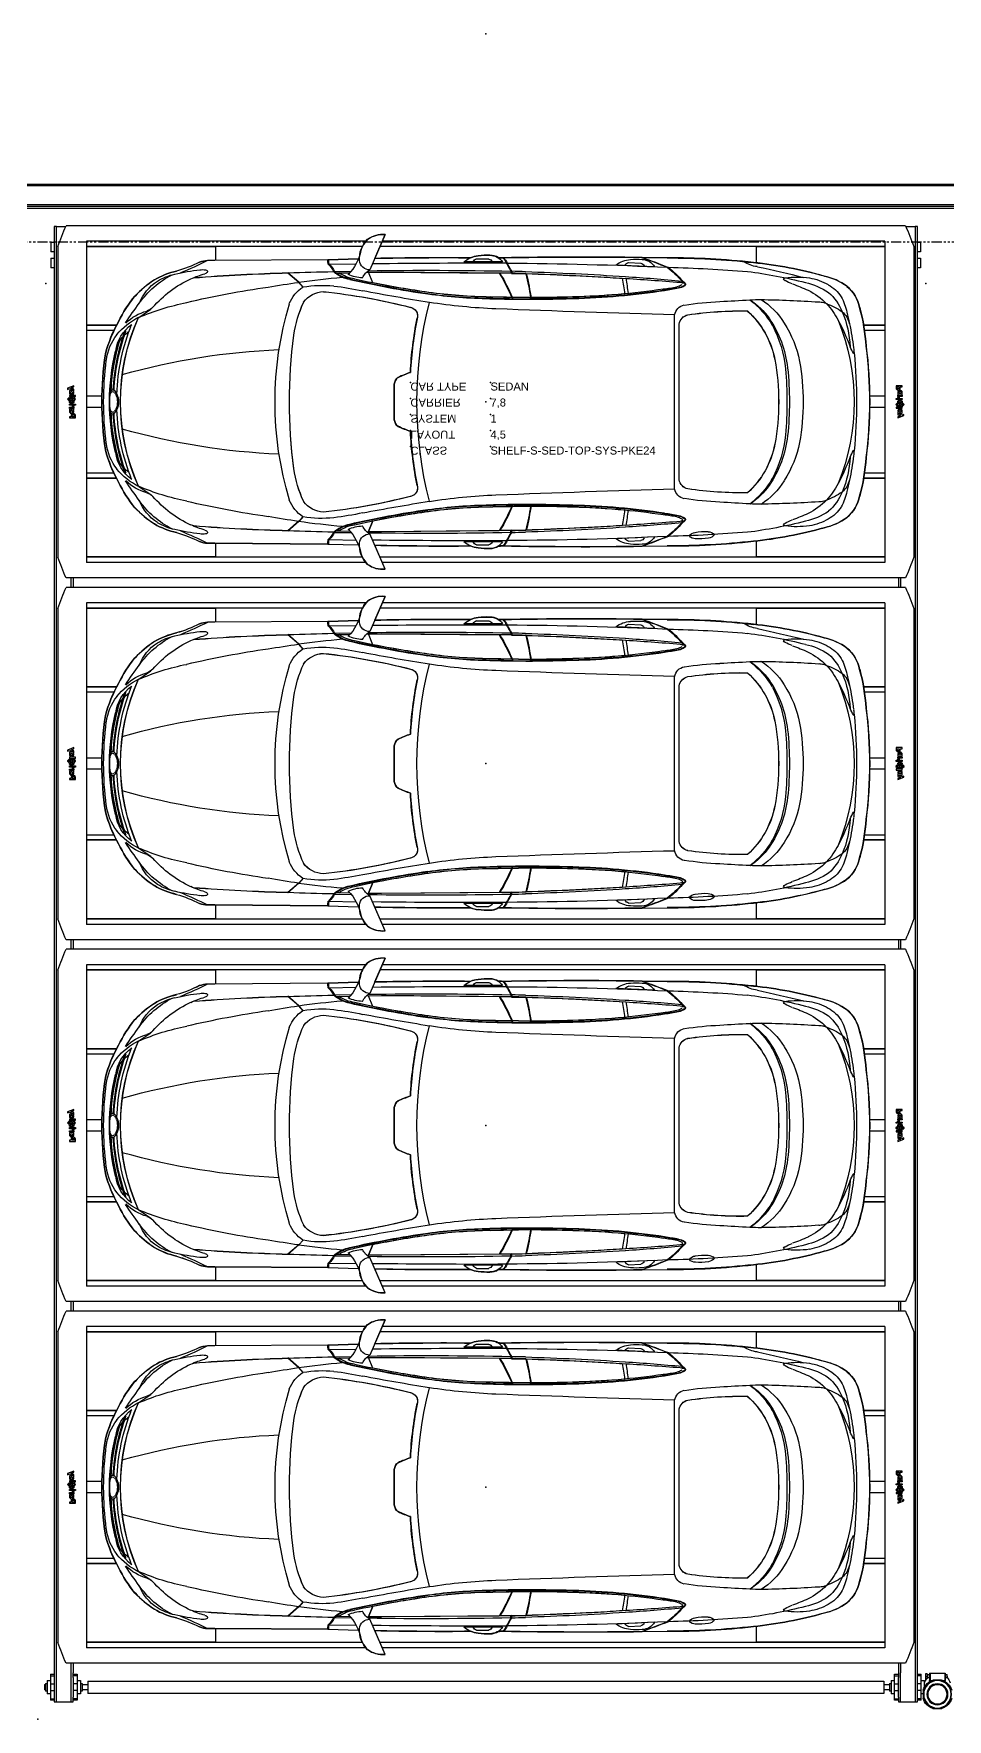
# Model space of a CAD drawing. Header units: millimetres. Extents: x 786 to 13144, y 2321 to 16212.
# Drawn here: x 8328 to 8899, y 6733 to 7786 of the extents above; entities that cross this region are included whole.
import ezdxf

# ---------------------------------------------------------------- set-up
doc = ezdxf.new("R2010")
doc.units = ezdxf.units.MM
doc.linetypes.add('PHANTOM', pattern=[12.7, 6.35, -1.27, 1.27, -1.27, 1.27, -1.27])
for name, color, linetype in [('PK24-LOGO', 7, 'Continuous'), ('PK24E', 7, 'Continuous'), ('PK24E-COMP-CAR', 7, 'Continuous'), ('PK24E-DATA', 7, 'Continuous'), ('PK24E-STRUCT-STEEL', 254, 'Continuous')]:
    doc.layers.add(name, color=color, linetype=linetype)
for name, color, linetype, true_color in [('PK24E-COMP-PALLET', 132, 'Continuous', 0x00b7c8), ('PK24E-HELPER', 253, 'PHANTOM', 0xa1a1a1), ('PK24E-SYS-SHELF', 31, 'Continuous', 0xffcc5a)]:
    doc.layers.add(name, color=color, linetype=linetype, true_color=true_color)
doc.styles.get("Standard").update_dxf_attribs({"font": 'arial.ttf'})

# ---------------------------------------------------------------- blocks, each defined once
blk = doc.blocks.new('SEDAN---TOP-COMP-PKE24')
at = {"layer": 'PK24E-COMP-CAR'}
for p, q in [((-62.9, 104.5), (-72.4, 82.5)), ((-169.3, 88.3), (-174, 88.3)), ((-98.7, 88.8), (-169.3, 88.3)), ((-98.7, 88.8), (-79.6, 89.4)), ((-97.9, 86), (-81.1, 86.3)), ((10.5, 87.4), (-13.6, 87.4)), ((-5.8, 89.3), (1.9, 89.3)), ((105.4, 84.4), (81.3, 85.5)), ((89.2, 87.1), (96.9, 86.7)), ((97.8, 90.2), (113.4, 90)), ((-116.9, 74.7), (-123.6, 80.7)), ((-116.9, 74.6), (-123.6, 80.5)), ((-114.1, 71.7), (-116.9, 74.7)), ((-114.1, 71.6), (-116.9, 74.6)), ((-95.1, 81.5), (-94, 80.3)), ((-94.6, 81.5), (-84.1, 81.7)), ((-94.6, 81.5), (-93.6, 80.6)), ((-93.6, 80.6), (-91.9, 80.6)), ((-93.4, 80.3), (-91.6, 80.4)), ((-91.9, 80.6), (-84.9, 80.7)), ((-74.6, 80.9), (-65.1, 81.1)), ((-70.5, 74.3), (-73.2, 81)), ((15.6, 80.4), (-65.1, 81.1)), ((16, 80.2), (8.8, 80.4)), ((15.6, 81.6), (15.6, 80.5)), ((16, 80.2), (25, 80)), ((16.2, 81.6), (16.2, 80.5)), ((122.5, 74.3), (122.1, 74.6)), ((122.5, 74.3), (124.1, 74.2)), ((123.8, 74.5), (124.1, 74.2)), ((16.5, 65.2), (16.9, 64.3)), ((16.9, 64.3), (28, 64.3)), ((28, 64.3), (27.9, 65.1)), ((-216.9, 52.8), (-209.3, 57.9)), ((120.8, 48.6), (120.8, -48.6)), ((-57.2, 11.1), (-57.2, -11.1)), ((-216.9, -52.8), (-209.3, -57.9)), ((-114.1, -71.6), (-116.9, -74.6)), ((-114.1, -71.7), (-116.9, -74.7)), ((16.5, -65.2), (16.9, -64.3)), ((16.9, -64.3), (28, -64.3)), ((28, -64.3), (27.9, -65.1)), ((-116.9, -74.6), (-123.6, -80.5)), ((-116.9, -74.7), (-123.6, -80.7)), ((-95.1, -81.5), (-94, -80.3)), ((-94.6, -81.5), (-93.6, -80.6)), ((-94.6, -81.5), (-84.1, -81.7)), ((-93.6, -80.6), (-91.9, -80.6)), ((-93.4, -80.3), (-91.6, -80.4)), ((-91.9, -80.6), (-84.9, -80.7)), ((-74.6, -80.9), (-65.1, -81.1)), ((-70.5, -74.3), (-73.2, -81)), ((-62.9, -104.5), (-72.4, -82.5)), ((15.6, -80.4), (-65.1, -81.1)), ((16, -80.2), (8.8, -80.4)), ((15.6, -81.6), (15.6, -80.5)), ((16, -80.2), (25, -80)), ((16.2, -81.6), (16.2, -80.5)), ((122.5, -74.3), (124.1, -74.2)), ((123.8, -74.5), (124.1, -74.2)), ((-169.3, -88.3), (-174, -88.3)), ((-98.7, -88.8), (-169.3, -88.3)), ((-98.7, -88.8), (-79.6, -89.4)), ((-97.9, -86), (-81.1, -86.3)), ((10.5, -87.4), (-13.6, -87.4)), ((-5.8, -89.3), (1.9, -89.3)), ((105.4, -84.4), (81.3, -85.5)), ((89.2, -87.1), (96.9, -86.7)), ((97.8, -90.2), (113.4, -90))]:
    blk.add_line(p, q, dxfattribs=at)
for points in [[(-219.2, -66.1, -0.061643), (-229.5, -50.1, -0.061425), (-237.7, -30, -0.075225), (-237.7, 30, -0.061425), (-229.5, 50.1, -0.061643), (-219.2, 66.1, -0.062715), (-207.1, 76.2, -0.080698), (-193.2, 81.7, 0.049447), (-178.9, 87.3, -0.075259), (-174, 88.3), (-169.3, 88.3), (-98.7, 88.8), (-79.6, 89.4, 0.023024), (-78.7, 91.9, -0.158163), (-73.9, 101.5, -0.182926), (-62.9, 104.5), (-69.3, 89.6, -0.007742), (-9.5, 90, -0.077763), (-4.8, 91.2, -0.044865), (2.6, 91.6, -0.150488), (7.8, 90.1, -0.000309), (10.6, 90, -0.008053), (97.8, 90.2), (113.4, 90, -0.029408), (167.2, 87.1, -0.042052), (211.5, 78.6, -0.105095), (225.7, 72.2, -0.171896), (233.6, 58.9, -0.050927), (237.7, 34.7, -0.065564), (237.7, -34.7, -0.050927), (233.6, -58.9, -0.171896), (225.7, -72.2, -0.105095), (211.5, -78.6, -0.042052), (167.2, -87.1, -0.029408), (113.4, -90), (97.8, -90.2, -0.008053), (10.6, -90, -0.000309), (7.8, -90.1, -0.150488), (2.6, -91.6, -0.044865), (-4.8, -91.2, -0.077763), (-9.5, -90, -0.007742), (-69.3, -89.6), (-62.9, -104.5, -0.182926), (-73.9, -101.5, -0.158163), (-78.7, -91.9, 0.023024), (-79.6, -89.4), (-98.7, -88.8), (-169.3, -88.3), (-174, -88.3, -0.075259), (-178.9, -87.3, 0.049447), (-193.2, -81.7, -0.080698), (-207.1, -76.2, -0.062715)], [(-65.1, 81.1), (-73.2, 81), (-70.5, 74.3, 0.014822), (-35.7, 68.4, 0.030043), (2.7, 65.5, 0.004063), (16.2, 65.2, 0.035411), (8.4, 80.5)], [(25.3, 80.2, -0.016235), (28.2, 65.1, 0.00745), (54.3, 65.6, 0.017199), (86.8, 67.5, 0.008624), (85.3, 77.3, 0.007485)], [(-101.5, 68.9, 0.21976), (-113.8, 62.4, 0.069678), (-120, 41.7, 0.063275), (-120, -41.7, 0.069678), (-113.8, -62.4, 0.21976), (-101.5, -68.9, 0.037117), (-46.4, -58.9, 0.360325), (-42.7, -53, -0.038423), (-47.1, -18.4, -0.032223), (-54.8, -15.3, -0.201945), (-57.2, -11.1), (-57.2, 11.1, -0.201945), (-54.8, 15.3, -0.032223), (-47.1, 18.4, -0.038423), (-42.7, 53, 0.360325), (-46.4, 58.9, 0.037117)], [(126.3, 54.4, 0.304088), (120.8, 48.6), (120.8, -48.6, 0.304088), (126.3, -54.4, 0.041268), (163.5, -56.8, 0.163886), (180.6, -26.5, 0.091893), (180.6, 26.5, 0.163886), (163.5, 56.8, 0.041268)], [(-35.7, -68.4, 0.014822), (-70.5, -74.3), (-73.2, -81), (-65.1, -81.1), (8.4, -80.5, 0.035411), (16.2, -65.2, 0.004063), (2.7, -65.5, 0.030043)], [(28.2, -65.1, -0.016235), (25.3, -80.2, 0.007485), (85.3, -77.3, 0.008624), (86.8, -67.5, 0.017199), (54.3, -65.6, 0.00745)]]:
    blk.add_lwpolyline(points, format="xyb", close=True, dxfattribs=at)
for centre, radius, start, end in [((-61.6, 89.3), 17.4, 135.2065, 183.224), ((-64.4, 88.4), 16.2, 84.5375, 126.0025), ((-214.5, 156.5), 77.8, 285.9155, 297.2387), ((-297.7, 335.5), 276.5, 292.7519, 296.5872), ((-173.3, 71.6), 16.7, 92.5187, 109.7343), ((-88.3, 88.2), 10.4, 176.9022, 192.453), ((-120.3, 66.7), 29.2, 30.4712, 41.4579), ((-90.2, 88.1), 7.98, 174.7847, 194.9697), ((-112.6, 71.6), 20.6, 28.6754, 44.4041), ((-106.7, 100), 29.1, 315.424, 349.2913), ((-72.6, 88.8), 6.31, 184.7355, 271.8294), ((-4.6, -5675.7), 5762.5, 89.82676, 90.65722), ((-27.5, -1842.2), 1932.3, 89.4655, 91.2399), ((-3.3, 75.5), 15.8, 95.4125, 130.9847), ((-5, 86.4), 3.04, 105.091, 158.8834), ((1, 50.5), 41.1, 87.7248, 98.0001), ((1.5, 86.6), 2.64, 20.8811, 82.6101), ((2.7, 82.3), 9.26, 33.0251, 90.7991), ((-19, -2122.1), 2212.3, 89.2331, 89.3038), ((60.6, -2617.2), 2707.7, 89.2128, 91.0585), ((2.8, 82.4), 10.9, 23.5779, 44.4636), ((2, 81.4), 12.5, 25.2884, 43.4409), ((-55.6, 45.3), 80, 27.0266, 31.2322), ((0.8, -2315.2), 2401.9, 87.3105, 89.7009), ((400.9, 299.7), 442.2, 208.7857, 209.5474), ((91.2, 73.1), 15.8, 92.8336, 128.4058), ((89.9, 84.1), 3.04, 102.5121, 156.3046), ((94.3, 48), 41.1, 85.1459, 95.4212), ((96.4, 84.1), 2.64, 18.3022, 80.0312), ((-293.9, -966.2), 1126.6, 68.8013, 69.6769), ((97.5, 79.7), 9.26, 30.4462, 88.2202), ((7.3, -176.1), 281.2, 67.6811, 71.2298), ((115.7, -368.5), 458.4, 83.5521, 90.29), ((130.8, 81.1), 4.42, 87.5979, 143.4152), ((133.5, 49.5), 36.1, 80.9538, 94.1886), ((138.6, 80.1), 5.07, 34.0026, 83.7533), ((139.4, -180.2), 268.7, 74.431, 84.063), ((-173.1, 23), 63.2, 122.5877, 136.9421), ((-170.4, 29.3), 56.3, 117.1325, 144.9762), ((-189.2, 50.9), 29.3, 123.1182, 158.6656), ((-153, 10.7), 73.3, 115.3484, 138.6962), ((-183.4, 36.1), 46.6, 102.1421, 120.5966), ((-186.3, 44), 36.7, 102.6348, 120.9753), ((-161.8, -60.2), 143.7, 96.751, 103.0827), ((-160.3, 24.5), 57.6, 105.3002, 114.6581), ((-95.9, -1030.1), 1111.1, 91.4292, 94.4723), ((-95.9, -1030.2), 1111.1, 91.4292, 94.4723), ((-176.9, 69.4), 13.2, 82.1737, 97.8561), ((-176.1, 82.5), 2.49, 283.1984, 331.9154), ((-175.2, 80.9), 1.6, 41.6512, 86.9746), ((-174.6, 81.6), 0.692, 341.7255, 38.8125), ((-45, -438.6), 518.3, 97.995, 100.1199), ((-36.3, -2454.4), 2536.5, 91.3289, 91.9714), ((-43.1, -455.9), 535.8, 94.9919, 97.9221), ((-80.5, 98.5), 22.6, 233.4438, 258.5287), ((-80.7, 97.3), 21.1, 232.2694, 259.1312), ((-78.4, 100.5), 24, 235.8879, 261.2775), ((-76.5, 99.6), 22.1, 244.6304, 268.4473), ((48.2, 656.1), 594.9, 257.0616, 261.8382), ((50.1, 668.5), 607.1, 257.1658, 261.833), ((47.4, 659.2), 596.7, 257.4656, 261.9964), ((-66.7, 72.5), 11.5, 119.7345, 154.246), ((-36.6, -2440.2), 2522.4, 88.8139, 90.8363), ((-95.5, 17.9), 121.4, 22.4976, 31.0717), ((-95.2, 17.9), 121.4, 22.9596, 31.0262), ((114.3, 3096.2), 3016.2, 268.1355, 268.3005), ((47, 862.9), 783.1, 267.7409, 268.387), ((-33.7, -1742.8), 1825.1, 86.2028, 88.1636), ((-40.6, -1924.4), 2005.6, 86.3384, 88.1264), ((-204.6, 27), 235.7, 9.3153, 12.9871), ((-204.3, 27), 235.7, 9.0956, 13.0385), ((-197.3, 28.6), 286.7, 7.7985, 9.7757), ((19.6, -1003.3), 1083.7, 84.5465, 86.422), ((-192.7, 28.9), 284.3, 7.8575, 9.7787), ((-42.7, -1961.7), 2043, 85.3249, 86.3458), ((69.9, 29.1), 70.1, 41.3553, 51.6379), ((94.3, -735.8), 820.1, 85.1599, 88.6148), ((53.4, 12.1), 94.2, 42.3548, 49.8521), ((122, 73.7), 0.827, 307.5335, 52.783), ((118.6, 69.3), 7.29, 45.0659, 57.3941), ((119.2, 69.6), 7.04, 39.9295, 57.8756), ((123.3, 73.5), 1.07, 299.4491, 38.8727), ((123.7, 73.5), 1.17, 299.3514, 34.4026), ((131.1, 86), 4.42, 210.8879, 266.7052), ((136.8, 117.1), 36.1, 260.1145, 273.3493), ((138.9, 86.2), 5.07, 270.5498, 320.3005), ((126.8, -208.4), 292.2, 75.5537, 82.7962), ((186.6, 76.8), 0.494, 129.2513, 176.9497), ((187.8, 77.4), 1.87, 199.2077, 244.3684), ((187.5, 75.5), 2.05, 104.9203, 126.3831), ((194.2, 25.3), 52.7, 81.2711, 97.8931), ((200.5, 99.4), 27.2, 240.2717, 250.7282), ((191.3, 34.7), 40.7, 55.877, 78.0896), ((196.5, 42.9), 35, 60.0524, 80.5948), ((203.5, 42), 37.5, 53.5971, 77.5949), ((-159.6, 16.6), 77.5, 140.2708, 154.3805), ((-52.6, -509.6), 587.3, 98.1673, 103.2105), ((-101.5, 52.6), 23, 123.6769, 157.6102), ((-102.3, 4.8), 68, 83.8009, 100.0181), ((-100.6, 52.2), 16.7, 92.9735, 142.5507), ((-140.9, -306.4), 377.3, 75.6057, 84.0024), ((-118.9, -126.8), 200.6, 77.923, 83.141), ((209.4, 1589), 1546.4, 259.3293, 260.8955), ((7.2, 381.6), 317.3, 262.1349, 269.1704), ((7.2, 382.5), 318, 262.1703, 269.1694), ((7.4, 386), 320.6, 262.2841, 269.1673), ((26.6, 883.4), 819.2, 268.3195, 269.2992), ((26.5, 878.4), 814.5, 268.3169, 269.6003), ((27, 896.7), 831.5, 268.328, 269.2573), ((27, 896.7), 831.5, 269.2798, 269.5547), ((27, 939), 873.9, 269.5729, 270.0571), ((26.4, 924.8), 860.9, 269.625, 271.8636), ((27, 939), 873.9, 270.0742, 271.7877), ((26.6, 925.8), 861.5, 270.1177, 271.848), ((42.3, 538.5), 473.1, 271.4558, 278.3489), ((40.5, 551.2), 486.7, 271.641, 278.3926), ((43.2, 517.8), 453.6, 271.423, 278.6866), ((98.5, 174.8), 105.2, 276.7852, 281.4395), ((98.6, 175.9), 106.9, 276.9364, 281.6426), ((98.5, 176.8), 108.1, 277.0023, 281.7071), ((117.6, 80.7), 9.1, 281.3583, 302.3899), ((118, 81.7), 10.8, 281.5451, 302.4414), ((118.6, 80.8), 10, 280.3524, 303.9003), ((250.7, -1623.2), 1689.1, 92.9094, 93.5429), ((170.8, -28.9), 92.8, 89.2731, 93.6198), ((131.8, 20.3), 54.7, 30.2777, 52.7207), ((131.9, 17.6), 57, 37.4412, 54.1701), ((161.2, -631), 695, 86.1362, 89.1129), ((146.9, 25), 46.4, 31.4915, 57.2212), ((156.6, -28.2), 107.7, 65.4151, 71.057), ((184.2, 33.8), 39.8, 43.7152, 64.3709), ((204.1, 54.4), 21.2, 32.1506, 62.5032), ((191.9, 43.6), 33.3, 22.4936, 48.0772), ((185.1, 46.7), 41.6, 12.9085, 27.0964), ((210.9, 54.4), 23.1, 11.2056, 50.22), ((-199.3, 16.8), 40.1, 116.0817, 141.0743), ((-99.2, 0), 129.1, 155.9157, 204.0843), ((-99.1, 0), 129.1, 155.8616, 204.1384), ((-20.5, -83.5), 243.9, 143.4887, 147.0067), ((-203.4, 26.6), 31.3, 105.5199, 133.6166), ((-158.3, -83.6), 148.4, 101.1054, 113.2737), ((-214.3, 65.3), 8.83, 286.3623, 315.0949), ((81.2, 0), 212.9, 163.2572, 196.7428), ((-43.3, 30.1), 77.5, 155.4324, 171.3758), ((-48.1, 53.7), 5.46, 344.2805, 79.2136), ((210.3, 0), 253.3, 165.808, 194.192), ((20.7, 421.1), 363.3, 261.1383, 267.7269), ((396.9, 10098), 10047.5, 267.77204, 268.40944), ((125.5, 53), 7.66, 100.9038, 169.9775), ((38507.9, 0), 38390, 179.91892, 180.08108), ((127.8, 47.4), 7.13, 102.4032, 170.0587), ((154, -128.1), 190.9, 92.3174, 99.017), ((159.4, -169.5), 226.3, 88.9472, 98.3998), ((127.1, 16.3), 54.4, 10.7856, 48.0145), ((205.8, 33.2), 29.4, 79.4948, 85.6599), ((209.1, 54.1), 8.25, 62.0609, 75.2343), ((202.5, 29.3), 33.7, 53.3329, 71.9981), ((176.7, 28.2), 49.1, 27.7511, 42.4711), ((214.7, 46.4), 12.7, 11.1246, 51.5606), ((165.7, 31.9), 62, 2.3622, 23.2046), ((73.9, 17.7), 156.5, 11.4902, 14.1867), ((117, 27.1), 120.9, 3.6064, 15.2679), ((-152.1, 6.9), 88.7, 150.8176, 164.8775), ((-99.7, 0), 133.3, 161.0425, 176.7705), ((-99.7, 0), 132.8, 160.4779, 176.8863), ((-206.6, 28.3), 24.9, 126.0607, 172.1709), ((-99.6, 0), 131, 158.2662, 177.8999), ((-198.3, 21.1), 35.3, 138.6846, 140.9658), ((-216.3, 34), 12.1, 123.0411, 140.9727), ((179.7, 7.2), 227.1, 168.5559, 177.1567), ((119.5, 13.3), 69.5, 6.5279, 34.0955), ((111.7, 12.8), 76, 5.882, 27.4799), ((127.9, 11.5), 69.6, 11.4325, 32.7677), ((94.8, 0), 135.4, 337.8449, 22.1551), ((32.4, -43), 210.1, 21.6408, 26.6018), ((75.7, 15.3), 155.2, 6.8321, 12.4866), ((-205.5, 22.3), 31.8, 141.6601, 173.1733), ((-99.7, 0), 135.4, 166.4538, 193.5462), ((-99.7, 0), 134.9, 163.5999, 177.2039), ((-99.7, 0), 134.6, 162.8481, 176.962), ((-197.5, 22.8), 34.8, 156.654, 168.918), ((-185.3, 18), 48.1, 153.192, 155.3203), ((-213.9, 29.4), 17.1, 137.5427, 151.3063), ((-112.5, -386.6), 419.6, 92.2915, 105.8548), ((208.5, 0), 331.1, 172.7589, 187.2411), ((261.7, 49.2), 37.1, 203.3989, 210.465), ((188.4, 27.9), 41.8, 3.7238, 7.9632), ((-25.6, 0), 265.5, 352.4977, 7.5023), ((-39.3, 0), 200.6, 171.3961, 188.6039), ((-36.7, 0), 202.1, 172.5993, 187.4007), ((37.6, 0), 145.4, 349.4993, 10.5007), ((-17.8, 0), 207.5, 354.1451, 5.8549), ((53.4, 0), 144.9, 349.9468, 10.0532), ((229.8, 30.6), 0.284, 239.4556, 4.0705), ((-71.6, 0), 303.3, 354.2027, 5.7986), ((-51, 10.4), 6.23, 127.5597, 173.228), ((-26.7, -42.7), 64.4, 108.4794, 115.8619), ((-35.8, 0), 224, 354.7316, 5.2684), ((-202.8, 0.6), 32.3, 172.7148, 178.7464), ((-212.3, 0.2), 22.7, 166.9051, 180.4687), ((-228.4, 4), 6.5, 150.9416, 173.9628), ((-232.9, 5), 1.53, 102.1025, 167.8605), ((-233.2, 6.6), 1.02, 63.7035, 147.9621), ((-233.5, 4.8), 1.77, 38.8304, 81.862), ((-235.4, 3.1), 5.18, 19.4522, 58.9919), ((-237.1, 1.6), 6.6, 21.4953, 40.8079), ((-240.9, 0), 10.7, 359.9671, 21.793), ((-241.1, 0), 11.6, 359.9064, 24.3217), ((-202.8, -0.6), 32.3, 181.2536, 187.2852), ((-212.3, -0.2), 22.7, 179.5313, 193.0949), ((-228.4, -4), 6.5, 186.0372, 209.0584), ((-232.9, -5), 1.53, 192.1395, 257.8975), ((-99.7, 0), 134.9, 182.7961, 196.4001), ((-99.7, 0), 134.6, 183.038, 197.1519), ((-233.2, -6.6), 1.02, 212.0379, 296.2965), ((-233.5, -4.8), 1.77, 278.138, 321.1696), ((-235.4, -3.1), 5.18, 301.0081, 340.5478), ((-99.7, 0), 133.3, 183.2295, 198.9575), ((-99.7, 0), 132.8, 183.1137, 199.5221), ((-237.1, -1.6), 6.6, 319.1921, 338.5047), ((-240.9, 0), 10.7, 338.207, 0.0329), ((-241.1, 0), 11.6, 335.6783, 0.0936), ((-99.6, 0), 131, 182.1001, 201.7338), ((-112.5, 386.6), 419.6, 254.1452, 267.7085), ((-51, -10.4), 6.23, 186.772, 232.4403), ((-26.7, 42.7), 64.4, 244.1381, 251.5206), ((179.7, -7.2), 227.1, 182.8433, 191.4441), ((111.7, -12.8), 76, 332.5201, 354.118), ((-152.1, -6.9), 88.7, 195.1225, 209.1824), ((-205.5, -22.3), 31.8, 186.8267, 218.3399), ((-197.5, -22.8), 34.8, 191.082, 203.346), ((127.1, -16.3), 54.4, 311.9855, 349.2144), ((119.5, -13.3), 69.5, 325.9045, 353.4721), ((127.9, -11.5), 69.6, 327.2323, 348.5675), ((261.7, -49.2), 37.1, 149.535, 156.6011), ((229.8, -30.6), 0.284, 355.9295, 120.5444), ((188.4, -27.9), 41.8, 352.0368, 356.2762), ((-206.6, -28.3), 24.9, 187.8291, 233.9393), ((-199.3, -16.8), 40.1, 218.9257, 243.9183), ((-185.3, -18), 48.1, 204.6797, 206.808), ((-213.9, -29.4), 17.1, 208.6937, 222.4573), ((-216.3, -34), 12.1, 219.0273, 236.9589), ((-43.3, -30.1), 77.5, 188.6242, 204.5676), ((32.4, 43), 210.1, 333.3982, 338.3592), ((165.7, -31.9), 62, 336.7954, 357.6378), ((75.7, -15.3), 155.2, 347.5134, 353.1679), ((117, -27.1), 120.9, 344.7321, 356.3936), ((-159.6, -16.6), 77.5, 205.6195, 219.7292), ((-198.3, -21.1), 35.3, 219.0342, 221.3154), ((-20.5, 83.5), 243.9, 212.9933, 216.5113), ((-203.4, -26.6), 31.3, 226.3834, 254.4801), ((-48.1, -53.7), 5.46, 280.7864, 15.7195), ((127.8, -47.4), 7.13, 189.9413, 257.5968), ((131.8, -20.3), 54.7, 307.2793, 329.7223), ((131.9, -17.6), 57, 305.8299, 322.5588), ((146.9, -25), 46.4, 302.7788, 328.5085), ((176.7, -28.2), 49.1, 317.5289, 332.2489), ((214.7, -46.4), 12.7, 308.4394, 348.8754), ((73.9, -17.7), 156.5, 345.8133, 348.5098), ((-158.3, 83.6), 148.4, 246.7263, 258.8946), ((-170.4, -29.3), 56.3, 215.0238, 242.8675), ((-189.2, -50.9), 29.3, 201.3344, 236.8818), ((-214.3, -65.3), 8.83, 44.9051, 73.6377), ((-153, -10.7), 73.3, 221.3038, 244.6516), ((-52.6, 509.6), 587.3, 256.7895, 261.8327), ((-101.5, -52.6), 23, 202.3898, 236.3231), ((-100.6, -52.2), 16.7, 217.4493, 267.0265), ((-140.9, 306.4), 377.3, 275.9976, 284.3943), ((209.4, -1589), 1546.4, 99.1045, 100.6707), ((20.7, -421.1), 363.3, 92.2731, 98.8617), ((396.9, -10098), 10047.5, 91.59056, 92.22796), ((125.5, -53), 7.66, 190.0225, 259.0962), ((154, 128.1), 190.9, 260.983, 267.6826), ((159.4, 169.5), 226.3, 261.6002, 271.0528), ((250.7, 1623.2), 1689.1, 266.4571, 267.0906), ((161.2, 631), 695, 270.8871, 273.8638), ((184.2, -33.8), 39.8, 295.6291, 316.2848), ((205.8, -33.2), 29.4, 274.3401, 280.5052), ((209.1, -54.1), 8.25, 284.7657, 297.9391), ((202.5, -29.3), 33.7, 288.0019, 306.6671), ((191.9, -43.6), 33.3, 311.9228, 337.5064), ((185.1, -46.7), 41.6, 332.9036, 347.0915), ((210.9, -54.4), 23.1, 309.78, 348.7944), ((-173.1, -23), 63.2, 223.0579, 237.4123), ((-45, 438.6), 518.3, 259.8801, 262.005), ((-102.3, -4.8), 68, 259.9819, 276.1991), ((-118.9, 126.8), 200.6, 276.859, 282.077), ((48.2, -656.1), 594.9, 98.1618, 102.9384), ((50.1, -668.5), 607.1, 98.167, 102.8342), ((47.4, -659.2), 596.7, 98.0036, 102.5344), ((7.2, -381.6), 317.3, 90.8296, 97.8651), ((7.2, -382.5), 318, 90.8306, 97.8297), ((7.4, -386), 320.6, 90.8327, 97.7159), ((26.5, -878.4), 814.5, 90.3997, 91.6831), ((26.6, -883.4), 819.2, 90.7008, 91.6805), ((27, -896.7), 831.5, 90.7427, 91.672), ((-95.5, -17.9), 121.4, 328.9283, 337.5024), ((-95.2, -17.9), 121.4, 328.9738, 337.0404), ((27, -896.7), 831.5, 90.4453, 90.7202), ((27, -939), 873.9, 89.9429, 90.4271), ((26.4, -924.8), 860.9, 88.1364, 90.375), ((-204.6, -27), 235.7, 347.0129, 350.6847), ((-204.3, -27), 235.7, 346.9615, 350.9044), ((27, -939), 873.9, 88.2123, 89.9258), ((26.6, -925.8), 861.5, 88.152, 89.8823), ((42.3, -538.5), 473.1, 81.6511, 88.5442), ((43.2, -517.8), 453.6, 81.3134, 88.577), ((40.5, -551.2), 486.7, 81.6074, 88.359), ((-197.3, -28.6), 286.7, 350.2243, 352.2015), ((-192.7, -28.9), 284.3, 350.2213, 352.1425), ((98.5, -174.8), 105.2, 78.5605, 83.2148), ((98.6, -175.9), 106.9, 78.3574, 83.0636), ((98.5, -176.8), 108.1, 78.2929, 82.9977), ((117.6, -80.7), 9.1, 57.6101, 78.6417), ((118, -81.7), 10.8, 57.5586, 78.4549), ((118.6, -80.8), 10, 56.0997, 79.6476), ((123.3, -73.5), 1.07, 321.1273, 60.5509), ((123.7, -73.5), 1.17, 325.5974, 60.6486), ((170.8, 28.9), 92.8, 266.3802, 270.7269), ((200.5, -99.4), 27.2, 109.2718, 119.7283), ((156.6, 28.2), 107.7, 288.943, 294.5849), ((191.3, -34.7), 40.7, 281.9104, 304.123), ((196.5, -42.9), 35, 279.4052, 299.9476), ((203.5, -42), 37.5, 282.4051, 306.4029), ((204.1, -54.4), 21.2, 297.4968, 327.8494), ((-183.4, -36.1), 46.6, 239.4034, 257.8579), ((-186.3, -44), 36.7, 239.0247, 257.3652), ((-161.8, 60.2), 143.7, 256.9173, 263.249), ((-214.5, -156.5), 77.8, 62.7613, 74.0845), ((-297.7, -335.5), 276.5, 63.4128, 67.2481), ((-160.3, -24.5), 57.6, 245.3419, 254.6998), ((-95.9, 1030.2), 1111.1, 265.5277, 268.5708), ((-95.9, 1030.1), 1111.1, 265.5277, 268.5708), ((-176.9, -69.4), 13.2, 262.1439, 277.8263), ((-176.1, -82.5), 2.49, 28.0846, 76.8016), ((-175.2, -80.9), 1.6, 273.0254, 318.3488), ((-174.6, -81.6), 0.692, 321.1875, 18.2745), ((-36.3, 2454.4), 2536.5, 268.0286, 268.6711), ((-43.1, 455.9), 535.8, 262.0779, 265.0081), ((-120.3, -66.7), 29.2, 318.5421, 329.5288), ((-112.6, -71.6), 20.6, 315.5959, 331.3246), ((-80.5, -98.5), 22.6, 101.4713, 126.5562), ((-80.7, -97.3), 21.1, 100.8688, 127.7306), ((-78.4, -100.5), 24, 98.7225, 124.1121), ((-76.5, -99.6), 22.1, 91.5527, 115.3696), ((-106.7, -100), 29.1, 10.7087, 44.576), ((-72.6, -88.8), 6.31, 88.1706, 175.2645), ((-66.7, -72.5), 11.5, 205.754, 240.2655), ((-36.6, 2440.2), 2522.4, 269.1637, 271.1861), ((-55.6, -45.3), 80, 328.7678, 332.9734), ((400.9, -299.7), 442.2, 150.4526, 151.2143), ((0.8, 2315.2), 2401.9, 270.2991, 272.6895), ((47, -862.9), 783.1, 91.613, 92.2591), ((114.3, -3096.2), 3016.2, 91.6995, 91.8645), ((-33.7, 1742.8), 1825.1, 271.8364, 273.7972), ((-40.6, 1924.4), 2005.6, 271.8736, 273.6616), ((19.6, 1003.3), 1083.7, 273.578, 275.4535), ((-42.7, 1961.7), 2043, 273.6542, 274.6751), ((-293.9, 966.2), 1126.6, 290.3231, 291.1987), ((7.3, 176.1), 281.2, 288.7702, 292.3189), ((69.9, -29.1), 70.1, 308.3621, 318.6447), ((53.4, -12.1), 94.2, 310.1479, 317.6452), ((94.3, 735.8), 820.1, 271.3852, 274.8401), ((118.6, -69.3), 7.29, 302.6059, 314.9341), ((119.2, -69.6), 7.04, 302.1244, 320.0705), ((126.8, 208.4), 292.2, 277.2038, 284.4463), ((139.4, 180.2), 268.7, 275.937, 285.569), ((-246.7, 1783.9), 1914.2, 282.564, 283.4561), ((187.8, -77.4), 1.87, 115.6316, 160.7923), ((186.6, -76.8), 0.494, 183.0503, 230.7487), ((187.5, -75.5), 2.05, 233.6169, 255.0797), ((194.2, -25.3), 52.7, 262.1069, 278.7289), ((-173.3, -71.6), 16.7, 250.2657, 267.4813), ((-88.3, -88.2), 10.4, 167.547, 183.0978), ((-90.2, -88.1), 7.98, 165.0303, 185.2153), ((-61.6, -89.3), 17.4, 176.776, 224.7935), ((-4.6, 5675.7), 5762.5, 269.34278, 270.17324), ((-27.5, 1842.2), 1932.3, 268.7601, 270.5345), ((-3.3, -75.5), 15.8, 229.0153, 264.5875), ((-5, -86.4), 3.04, 201.1166, 254.909), ((1, -50.5), 41.1, 261.9999, 272.2752), ((1.5, -86.6), 2.64, 277.3899, 339.1189), ((2.7, -82.3), 9.26, 269.2009, 326.9749), ((-19, 2122.1), 2212.3, 270.6962, 270.7669), ((2.8, -82.4), 10.9, 315.5364, 336.4221), ((60.6, 2617.2), 2707.7, 268.9415, 270.7872), ((2, -81.4), 12.5, 316.5591, 334.7116), ((91.2, -73.1), 15.8, 231.5942, 267.1664), ((89.9, -84.1), 3.04, 203.6954, 257.4879), ((94.3, -48), 41.1, 264.5788, 274.8541), ((96.4, -84.1), 2.64, 279.9688, 341.6978), ((97.5, -79.7), 9.26, 271.7798, 329.5538), ((115.7, 368.5), 458.4, 269.71, 276.4479), ((171.4, -102.1), 17.7, 95.6452, 125.5224), ((-64.4, -88.4), 16.2, 233.9975, 275.4625)]:
    blk.add_arc(centre, radius, start, end, dxfattribs=at)
blk = doc.blocks.new('LOGO----DECOR-PK24')
at = {"layer": 'PK24-LOGO'}
for p, q in [((-10, 2.1), (-8.7, 2.1)), ((-10, -1.6), (-10, 2.1)), ((-9.3, 1.5), (-9.3, 0.1)), ((-8.8, 1.5), (-9.3, 1.5)), ((-9.3, 0.1), (-8.8, 0.1)), ((-8.6, 1.5), (-8.8, 1.5)), ((-8.8, 0.1), (-8.6, 0.1)), ((-8.7, 2.1), (-8.4, 2.1)), ((-8.5, 1.4), (-8.6, 1.5)), ((-8.6, 0.1), (-8.5, 0.2)), ((-8.4, 1.4), (-8.5, 1.4)), ((-8.5, 0.2), (-8.4, 0.2)), ((-8.4, 2.1), (-8.3, 2.1)), ((-8.3, 1.3), (-8.4, 1.4)), ((-8.4, 0.2), (-8.3, 0.3)), ((-8.3, 2.1), (-8.2, 2)), ((-8.2, 1.2), (-8.3, 1.3)), ((-8.3, 0.3), (-8.2, 0.4)), ((-8.2, 2), (-7.9, 1.9)), ((-8.1, 1.1), (-8.2, 1.2)), ((-8.2, 0.4), (-8.1, 0.5)), ((-8.1, 0.9), (-8.1, 1.1)), ((-8.1, 0.8), (-8.1, 0.9)), ((-8.1, 0.7), (-8.1, 0.8)), ((-8.1, 0.5), (-8.1, 0.7)), ((-7.9, 1.9), (-7.7, 1.7)), ((-7.7, 1.7), (-7.6, 1.5)), ((-7.6, 0), (-7.7, -0.2)), ((-7.6, 1.5), (-7.5, 1.3)), ((-7.5, 0.3), (-7.6, 0)), ((-7.5, 1.3), (-7.4, 1.1)), ((-7.4, 0.5), (-7.5, 0.3)), ((-7.4, 1.1), (-7.4, 0.8)), ((-7.4, 0.8), (-7.4, 0.5)), ((-7.2, 0.1), (-7.1, 0.3)), ((-7.2, 0), (-7.2, 0.1)), ((-7.1, 0.3), (-7, 0.5)), ((-7, 0.5), (-6.8, 0.7)), ((-6.8, 0.7), (-6.6, 0.8)), ((-6.6, 0.8), (-6.4, 0.9)), ((-6.4, 0.1), (-6.5, -0.1)), ((-6.4, 0.9), (-6.2, 1)), ((-6.3, 0.2), (-6.4, 0.1)), ((-6.2, 0.2), (-6.3, 0.2)), ((-6.2, 1), (-6, 1)), ((-6.1, 0.3), (-6.2, 0.2)), ((-6, 0.3), (-6.1, 0.3)), ((-6, 1), (-5.7, 1)), ((-5.8, 0.4), (-6, 0.3)), ((-5.7, 0.3), (-5.8, 0.4)), ((-5.7, 1), (-5.5, 0.9)), ((-5.6, 0.3), (-5.7, 0.3)), ((-5.5, 0.2), (-5.6, 0.3)), ((-5.5, 0.9), (-5.4, 0.8)), ((-5.4, 0.2), (-5.5, 0.2)), ((-5.4, 0.8), (-5.2, 0.7)), ((-5.3, 0.1), (-5.4, 0.2)), ((-5.2, -0.1), (-5.3, 0.1)), ((-5.2, 0.7), (-5.2, 1)), ((-5.2, 1), (-4.5, 1)), ((-4.5, 1), (-4.5, -1.6)), ((-3.4, 1), (-4.1, 1)), ((-4.1, 1), (-4.1, -1.6)), ((-3.4, 0.5), (-3.4, 1)), ((-3.3, 0.7), (-3.4, 0.6)), ((-3.4, 0.6), (-3.4, 0.5)), ((-3.4, 0), (-3.3, 0.1)), ((-3.2, 0.8), (-3.3, 0.7)), ((-3.3, 0.1), (-3.2, 0.2)), ((-3.3, 0.1), (-3.3, 0.1)), ((-3.1, 0.8), (-3.2, 0.8)), ((-3.2, 0.2), (-3.1, 0.2)), ((-3, 0.9), (-3.1, 0.8)), ((-3.1, 0.2), (-3, 0.3)), ((-2.9, 0.9), (-3, 0.9)), ((-3, 0.3), (-2.9, 0.3)), ((-2.8, 0.9), (-2.9, 0.9)), ((-2.9, 0.3), (-2.4, 0.3)), ((-2.7, 1), (-2.8, 0.9)), ((-2.4, 1), (-2.7, 1)), ((-2.4, 0.3), (-2.4, 1)), ((-1.4, 2.1), (-2.1, 2.1)), ((-2.1, 2.1), (-2.1, -1.6)), ((-1.4, -1.6), (-1.4, 2.1)), ((-0.4, 1), (-1.4, -0.3)), ((-0.6, -0.3), (0.4, 1)), ((0.4, 1), (-0.4, 1)), ((0.6, 0.4), (0.4, 0.2)), ((0.4, 0.2), (0.4, -0.1)), ((0.7, 0.6), (0.6, 0.4)), ((0.9, 0.8), (0.7, 0.6)), ((0.8, 1.4), (1.6, 2.2)), ((0.8, 1.3), (0.8, 1.4)), ((0.8, 1.2), (0.8, 1.3)), ((0.8, 1.3), (0.8, 1.3)), ((0.9, 1.2), (0.8, 1.2)), ((1.1, 1.3), (0.9, 1.2)), ((0.9, 1.2), (0.9, 1.2)), ((1.1, 0.9), (0.9, 0.8)), ((1.3, 1.4), (1.1, 1.3)), ((1.4, 1), (1.1, 0.9)), ((1.1, 0), (1.2, 0.1)), ((1.1, -0.1), (1.1, 0)), ((1.2, 0.1), (1.3, 0.2)), ((1.5, 1.4), (1.3, 1.4)), ((1.3, 0.2), (1.4, 0.3)), ((1.7, 1), (1.4, 1)), ((1.4, 0.3), (1.5, 0.3)), ((1.7, 1.4), (1.5, 1.4)), ((1.5, 0.3), (1.7, 0.3)), ((1.6, 2.2), (1.7, 2.2)), ((1.7, 2.2), (1.7, 2.2)), ((1.7, 2.2), (2.5, 1.4)), ((1.9, 1.4), (1.7, 1.4)), ((1.9, 1), (1.7, 1)), ((1.7, 0.3), (1.8, 0.3)), ((1.8, 0.3), (1.9, 0.3)), ((2.1, 1.4), (1.9, 1.4)), ((2.2, 0.9), (1.9, 1)), ((1.9, 0.3), (2, 0.2)), ((2, 0.2), (2.1, 0.1)), ((2.3, 1.3), (2.1, 1.4)), ((2.1, 0.1), (2.2, 0)), ((2.4, 0.8), (2.2, 0.9)), ((2.2, 0), (2.3, -0.1)), ((2.4, 1.2), (2.3, 1.3)), ((2.5, 1.2), (2.4, 1.2)), ((2.6, 0.6), (2.4, 0.8)), ((2.5, 1.4), (2.6, 1.3)), ((2.6, 1.3), (2.5, 1.2)), ((2.5, 1.2), (2.5, 1.2)), ((2.6, 1.3), (2.6, 1.3)), ((2.8, 0.4), (2.6, 0.6)), ((2.9, 0.2), (2.8, 0.4)), ((3, -0.1), (2.9, 0.2)), ((3.3, 2.1), (4, 2.1)), ((3.3, -1.6), (3.3, 2.1)), ((4, 2.1), (4, -1.6)), ((4.4, 0.1), (4.5, 0.3)), ((4.4, 0), (4.4, 0.1)), ((4.5, 0.3), (4.6, 0.5)), ((4.6, 0.5), (4.7, 0.7)), ((4.7, 0.7), (4.9, 0.8)), ((4.9, 0.8), (5.1, 0.9)), ((5.1, 0.9), (5.4, 1)), ((5.2, 0.2), (5.1, 0.1)), ((5.1, 0.1), (5.1, -0.1)), ((5.3, 0.2), (5.2, 0.2)), ((5.4, 0.3), (5.3, 0.2)), ((5.4, 1), (5.6, 1)), ((5.6, 0.3), (5.4, 0.3)), ((5.6, 1), (5.8, 1)), ((5.7, 0.4), (5.6, 0.3)), ((5.9, 0.3), (5.7, 0.4)), ((5.8, 1), (6, 0.9)), ((6, 0.3), (5.9, 0.3)), ((6, 0.9), (6.2, 0.8)), ((6.1, 0.2), (6, 0.3)), ((6.2, 0.2), (6.1, 0.2)), ((6.2, 0.8), (6.4, 0.7)), ((6.3, 0.1), (6.2, 0.2)), ((6.3, -0.1), (6.3, 0.1)), ((6.4, 0.7), (6.4, 1)), ((6.4, 1), (7.1, 1)), ((7.1, 1), (7.1, -1.6)), ((8.3, -1.5), (7.3, 1)), ((7.3, 1), (8, 1)), ((8, 1), (8.7, -0.6)), ((10, 1), (8.5, -2.8)), ((8.7, -0.6), (9.3, 1)), ((9.3, 1), (10, 1)), ((-9.3, -1.6), (-10, -1.6)), ((-8.7, -0.5), (-9.3, -0.5)), ((-9.3, -0.5), (-9.3, -1.6)), ((-8.4, -0.5), (-8.7, -0.5)), ((-8.3, -0.5), (-8.4, -0.5)), ((-8.2, -0.4), (-8.3, -0.5)), ((-7.9, -0.3), (-8.2, -0.4)), ((-7.7, -0.2), (-7.9, -0.3)), ((-7.2, -0.2), (-7.2, 0)), ((-7.2, -0.3), (-7.2, -0.2)), ((-7.2, -0.5), (-7.2, -0.3)), ((-7.2, -0.7), (-7.2, -0.5)), ((-7.2, -0.8), (-7.2, -0.7)), ((-7.1, -0.9), (-7.2, -0.8)), ((-7, -1.2), (-7.1, -0.9)), ((-6.8, -1.3), (-7, -1.2)), ((-6.6, -1.5), (-6.8, -1.3)), ((-6.4, -1.6), (-6.6, -1.5)), ((-6.5, -0.1), (-6.5, -0.2)), ((-6.5, -0.2), (-6.5, -0.3)), ((-6.5, -0.3), (-6.5, -0.5)), ((-6.5, -0.5), (-6.5, -0.6)), ((-6.5, -0.6), (-6.4, -0.7)), ((-6.4, -0.7), (-6.3, -0.8)), ((-6.2, -1.6), (-6.4, -1.6)), ((-6.3, -0.8), (-6.2, -0.9)), ((-6.2, -0.9), (-6.1, -1)), ((-6, -1.7), (-6.2, -1.6)), ((-6.1, -1), (-6, -1)), ((-6, -1), (-5.8, -1)), ((-5.7, -1.6), (-6, -1.7)), ((-5.8, -1), (-5.7, -1)), ((-5.7, -1), (-5.6, -1)), ((-5.5, -1.6), (-5.7, -1.6)), ((-5.6, -1), (-5.5, -0.9)), ((-5.5, -0.9), (-5.4, -0.8)), ((-5.4, -1.5), (-5.5, -1.6)), ((-5.4, -0.8), (-5.3, -0.7)), ((-5.2, -1.3), (-5.4, -1.5)), ((-5.3, -0.7), (-5.2, -0.6)), ((-5.2, -0.2), (-5.2, -0.1)), ((-5.2, -0.3), (-5.2, -0.2)), ((-5.2, -0.5), (-5.2, -0.3)), ((-5.2, -0.6), (-5.2, -0.5)), ((-5.2, -1.6), (-5.2, -1.3)), ((-5.2, -1.3), (-5.2, -1.3)), ((-4.5, -1.6), (-5.2, -1.6)), ((-4.1, -1.6), (-3.4, -1.6)), ((-3.4, -0.1), (-3.4, 0)), ((-3.4, -0.2), (-3.4, -0.1)), ((-3.4, -1.6), (-3.4, -0.2)), ((-2.1, -1.6), (-1.4, -1.6)), ((-1.4, -0.3), (-0.4, -1.6)), ((0.4, -1.6), (-0.6, -0.3)), ((-0.4, -1.6), (0.4, -1.6)), ((0.4, -0.1), (0.3, -0.3)), ((0.3, -0.3), (0.4, -0.6)), ((0.4, -0.6), (0.4, -0.9)), ((0.4, -0.9), (0.6, -1.1)), ((0.6, -1.1), (0.7, -1.3)), ((0.7, -1.3), (0.9, -1.4)), ((0.8, -2), (0.8, -1.9)), ((0.8, -1.9), (0.8, -1.9)), ((0.8, -1.9), (0.9, -1.9)), ((1.6, -2.9), (0.8, -2)), ((0.8, -2), (0.8, -2)), ((0.9, -1.4), (1.1, -1.6)), ((0.9, -1.9), (0.9, -1.9)), ((0.9, -1.9), (1.1, -2)), ((1, -0.2), (1.1, -0.1)), ((1, -0.3), (1, -0.2)), ((1, -0.5), (1, -0.3)), ((1.1, -0.6), (1, -0.5)), ((1.1, -0.7), (1.1, -0.6)), ((1.2, -0.8), (1.1, -0.7)), ((1.1, -1.6), (1.4, -1.6)), ((1.1, -2), (1.3, -2)), ((1.3, -0.9), (1.2, -0.8)), ((1.4, -0.9), (1.3, -0.9)), ((1.3, -2), (1.5, -2.1)), ((1.5, -1), (1.4, -0.9)), ((1.4, -1.6), (1.7, -1.7)), ((1.7, -1), (1.5, -1)), ((1.5, -2.1), (1.7, -2.1)), ((1.7, -2.9), (1.6, -2.9)), ((1.8, -1), (1.7, -1)), ((1.7, -1.7), (1.9, -1.6)), ((2.5, -2), (1.7, -2.9)), ((1.7, -2.1), (1.9, -2.1)), ((1.7, -2.9), (1.7, -2.9)), ((1.9, -0.9), (1.8, -1)), ((2, -0.9), (1.9, -0.9)), ((1.9, -1.6), (2.2, -1.6)), ((1.9, -2.1), (2.1, -2)), ((2.1, -0.8), (2, -0.9)), ((2.2, -0.7), (2.1, -0.8)), ((2.1, -2), (2.3, -2)), ((2.3, -0.6), (2.2, -0.7)), ((2.2, -1.6), (2.4, -1.4)), ((2.3, -0.1), (2.3, -0.2)), ((2.3, -0.2), (2.3, -0.3)), ((2.3, -0.3), (2.3, -0.5)), ((2.3, -0.5), (2.3, -0.6)), ((2.3, -2), (2.4, -1.9)), ((2.4, -1.4), (2.6, -1.3)), ((2.4, -1.9), (2.5, -1.9)), ((2.5, -1.9), (2.5, -1.9)), ((2.5, -1.9), (2.6, -1.9)), ((2.6, -2), (2.5, -2)), ((2.6, -1.3), (2.8, -1.1)), ((2.6, -1.9), (2.6, -2)), ((2.8, -1.1), (2.9, -0.9)), ((2.9, -0.9), (3, -0.6)), ((3, -0.3), (3, -0.1)), ((3, -0.6), (3, -0.3)), ((4, -1.6), (3.3, -1.6)), ((4.3, -0.2), (4.4, 0)), ((4.3, -0.3), (4.3, -0.2)), ((4.3, -0.5), (4.3, -0.3)), ((4.4, -0.7), (4.3, -0.5)), ((4.4, -0.8), (4.4, -0.7)), ((4.5, -0.9), (4.4, -0.8)), ((4.6, -1.2), (4.5, -0.9)), ((4.8, -1.3), (4.6, -1.2)), ((4.9, -1.5), (4.8, -1.3)), ((5.2, -1.6), (4.9, -1.5)), ((5.1, -0.1), (5, -0.2)), ((5, -0.2), (5, -0.3)), ((5, -0.3), (5, -0.5)), ((5, -0.5), (5.1, -0.6)), ((5.1, -0.6), (5.1, -0.7)), ((5.1, -0.7), (5.2, -0.8)), ((5.2, -0.8), (5.3, -0.9)), ((5.4, -1.6), (5.2, -1.6)), ((5.3, -0.9), (5.4, -1)), ((5.4, -1), (5.6, -1)), ((5.6, -1.7), (5.4, -1.6)), ((5.6, -1), (5.7, -1)), ((5.8, -1.6), (5.6, -1.7)), ((5.7, -1), (5.9, -1)), ((6, -1.6), (5.8, -1.6)), ((5.9, -1), (6, -1)), ((6, -1), (6.1, -0.9)), ((6.2, -1.5), (6, -1.6)), ((6.1, -0.9), (6.2, -0.8)), ((6.2, -0.8), (6.3, -0.7)), ((6.4, -1.3), (6.2, -1.5)), ((6.4, -0.2), (6.3, -0.1)), ((6.3, -0.6), (6.4, -0.5)), ((6.3, -0.7), (6.3, -0.6)), ((6.4, -0.3), (6.4, -0.2)), ((6.4, -0.5), (6.4, -0.3)), ((6.4, -1.6), (6.4, -1.3)), ((6.4, -1.3), (6.4, -1.3)), ((7.1, -1.6), (6.4, -1.6)), ((7.8, -2.8), (8.3, -1.5)), ((8.5, -2.8), (7.8, -2.8))]:
    blk.add_line(p, q, dxfattribs=at)
blk = doc.blocks.new('*U17')
at = {"layer": 'PK24E-COMP-PALLET'}
for p, q in [((262.3, 110), (-262.3, 110)), ((-267.5, -97), (-267.5, 97)), ((-249.5, -100.4), (-249.5, 100.4)), ((-74.9, 100.4), (-249.5, 100.4)), ((-77.1, 97.1), (-249.5, 97.1)), ((-168.9, 96.9), (-249.5, 96.9)), ((-168.9, 88.3), (-168.9, 96.9)), ((249.4, 97.1), (-66.1, 97.1)), ((249.4, 100.4), (-64.6, 100.4)), ((168.9, 86.9), (168.9, 96.9)), ((249.4, 96.9), (168.9, 96.9)), ((249.4, -100.4), (249.4, 100.4)), ((267.5, -97), (267.5, 97)), ((-230.7, 47.9), (-249.5, 47.9)), ((-230.8, 47.7), (-249.5, 47.7)), ((-232.3, 44.6), (-249.5, 44.6)), ((249.4, 47.9), (236.1, 47.9)), ((249.4, 47.7), (236.1, 47.7)), ((249.4, 44.6), (236.6, 44.6)), ((-239.9, 3.5), (-249.5, 3.5)), ((249.4, 3.5), (239.9, 3.5)), ((-239.9, -3.5), (-249.5, -3.5)), ((249.4, -3.5), (239.9, -3.5)), ((-232.3, -44.6), (-249.5, -44.6)), ((-230.8, -47.7), (-249.5, -47.7)), ((-230.7, -47.9), (-249.5, -47.9)), ((249.4, -47.7), (236.1, -47.7)), ((249.4, -47.9), (236.1, -47.9)), ((249.4, -44.6), (236.6, -44.6)), ((-168.9, -96.9), (-168.9, -88.3)), ((168.9, -96.9), (168.9, -86.9)), ((-168.9, -96.9), (-249.5, -96.9)), ((-77.1, -97.1), (-249.5, -97.1)), ((-74.9, -100.4), (-249.5, -100.4)), ((249.4, -97.1), (-66.1, -97.1)), ((249.4, -100.4), (-64.6, -100.4)), ((249.4, -96.9), (168.9, -96.9)), ((262.3, -110), (-262.3, -110))]:
    blk.add_line(p, q, dxfattribs=at)
for centre, start, end in [((-7.5, 0), 156.6469, 159.5434), ((7.5, 0), 20.4566, 23.3531), ((-7.5, 0), 200.4566, 203.3531), ((7.5, 0), 336.6469, 339.5434)]:
    blk.add_arc(centre, 277.5, start, end, dxfattribs=at)
at = {"layer": 'PK24E-HELPER'}
blk.add_point((0, 0), dxfattribs=at)
at = {"linetype": 'Continuous'}
for p, rotation in [((-258.5, 0), 270), ((258.5, 0), 90)]:
    blk.add_blockref('LOGO----DECOR-PK24', p, dxfattribs=dict(at, rotation=rotation))
at = {"layer": 'PK24E'}
blk.add_blockref('SEDAN---TOP-COMP-PKE24', (0, 0), dxfattribs=at)
blk = doc.blocks.new('*U18')
for p in [(0, 0), (50, 0), (0, -10), (0, -10), (50, -10), (50, -10), (0, -20), (0, -20), (50, -20), (50, -20), (0, -30), (0, -30), (50, -30), (50, -30), (0, -40), (50, -40)]:
    blk.add_point(p)
blk = doc.blocks.new('*U20')
at = {"layer": 'PK24E-HELPER'}
for p in [(-280, 823), (300, 823), (-275, -74), (-275, -74), (275, -74), (0, -230)]:
    blk.add_point(p, dxfattribs=at)
at = {"layer": 'PK24E-SYS-SHELF'}
for p, q in [((-269.7, 811), (-272.1, 811)), ((-272.1, 810.2), (-272.1, 811)), ((-269.7, 809.2), (-269.7, 812)), ((-269.7, 812), (-268.2, 812)), ((-268.2, 812), (-268.2, -109.5)), ((-268.2, 812), (-259.2, 812)), ((-259.2, 794), (-259.2, 812)), ((-259.2, 812), (-257.8, 812)), ((-257.8, 812), (-257.8, 809.2)), ((-255.3, 811), (-257.8, 811)), ((-255.3, 810.2), (-255.3, 811)), ((257.8, 811), (255.3, 811)), ((255.3, 811), (255.3, 810.2)), ((257.8, 809.2), (257.8, 812)), ((257.8, 812), (259.2, 812)), ((259.2, 812), (259.2, 794)), ((259.2, 812), (268.2, 812)), ((268.2, -109.5), (268.2, 812)), ((268.2, 812), (269.7, 812)), ((269.7, 812), (269.7, 809.2)), ((272.1, 811), (269.7, 811)), ((272.1, 811), (272.1, 810.2)), ((279.4, 816.3), (285, 816.3)), ((-275.2, 804.7), (-275.7, 804.7)), ((-275.7, 801.2), (-275.7, 804.7)), ((-275.7, 801.2), (-275.2, 801.2)), ((-274.1, 805.4), (-275.2, 805.4)), ((-275.2, 803), (-275.2, 805.4)), ((-275.2, 800.6), (-275.2, 803)), ((-275.2, 800.6), (-274.1, 800.6)), ((-272.1, 807.2), (-274.1, 807.2)), ((-274.1, 803), (-274.1, 807.2)), ((-274.1, 798.7), (-274.1, 803)), ((-272.1, 810.2), (-269.7, 810.2)), ((-272.1, 805), (-272.1, 810.2)), ((-272.1, 800.9), (-272.1, 805)), ((-272.1, 805), (-269.7, 805)), ((-272.1, 800.9), (-269.7, 800.9)), ((-272.1, 795.8), (-272.1, 800.9)), ((-269.7, 805), (-269.7, 809.2)), ((-269.7, 800.9), (-269.7, 805)), ((-269.7, 796.8), (-269.7, 800.9)), ((-255.3, 810.2), (-257.8, 810.2)), ((-257.8, 805), (-257.8, 809.2)), ((-255.3, 805), (-257.8, 805)), ((-257.8, 800.9), (-257.8, 805)), ((-255.3, 800.9), (-257.8, 800.9)), ((-257.8, 796.8), (-257.8, 800.9)), ((-255.3, 805), (-255.3, 810.2)), ((-253.3, 807.2), (-255.3, 807.2)), ((-255.3, 800.9), (-255.3, 805)), ((-255.3, 795.8), (-255.3, 800.9)), ((-253.3, 803), (-253.3, 807.2)), ((-252.3, 805.4), (-253.3, 805.4)), ((-253.3, 798.7), (-253.3, 803)), ((-253.3, 800.6), (-252.3, 800.6)), ((-252.3, 803), (-252.3, 805.4)), ((-248.7, 804.7), (-252.3, 804.7)), ((-252.3, 800.6), (-252.3, 803)), ((-252.3, 801.2), (-248.7, 801.2)), ((248.7, 806.8), (-248.7, 806.8)), ((-248.7, 799.2), (-248.7, 806.8)), ((248.7, 799.2), (248.7, 806.8)), ((252.3, 804.7), (248.7, 804.7)), ((248.7, 801.2), (252.3, 801.2)), ((253.3, 805.4), (252.3, 805.4)), ((252.3, 800.6), (252.3, 805.4)), ((252.3, 800.6), (253.3, 800.6)), ((255.3, 807.2), (253.3, 807.2)), ((253.3, 798.7), (253.3, 807.2)), ((255.3, 810.2), (257.8, 810.2)), ((255.3, 810.2), (255.3, 805)), ((255.3, 805), (255.3, 800.9)), ((255.3, 805), (257.8, 805)), ((255.3, 800.9), (257.8, 800.9)), ((255.3, 800.9), (255.3, 795.8)), ((257.8, 809.2), (257.8, 805)), ((257.8, 805), (257.8, 800.9)), ((257.8, 800.9), (257.8, 796.8)), ((272.1, 810.2), (269.7, 810.2)), ((269.7, 809.2), (269.7, 805)), ((272.1, 805), (269.7, 805)), ((269.7, 805), (269.7, 800.9)), ((272.1, 800.9), (269.7, 800.9)), ((269.7, 800.9), (269.7, 796.8)), ((272.1, 810.2), (272.1, 805)), ((273.3, 807.2), (272.1, 807.2)), ((272.1, 805), (272.1, 800.9)), ((272.1, 800.9), (272.1, 795.8)), ((273.3, 804.8), (273.3, 810)), ((274.1, 802.8), (274.1, 798.7)), ((274.1, 800.6), (274.2, 800.6)), ((274.2, 802.7), (274.2, 800.1)), ((-274.1, 798.7), (-272.1, 798.7)), ((-272.1, 795.8), (-269.7, 795.8)), ((-272.1, 794.9), (-272.1, 795.8)), ((-272.1, 794.9), (-269.7, 794.9)), ((-269.7, -109.5), (-269.7, 796.8)), ((-259.2, 788), (-259.2, 794)), ((-257.8, 796.8), (-257.8, 794)), ((-255.3, 795.8), (-257.8, 795.8)), ((-257.8, 794.9), (-255.3, 794.9)), ((-257.8, 788), (-257.8, 794)), ((-255.3, 798.7), (-253.3, 798.7)), ((-255.3, 794.9), (-255.3, 795.8)), ((-248.7, 799.2), (248.7, 799.2)), ((253.3, 798.7), (255.3, 798.7)), ((255.3, 795.8), (257.8, 795.8)), ((255.3, 795.8), (255.3, 794.9)), ((255.3, 794.9), (257.8, 794.9)), ((257.8, 794), (257.8, 796.8)), ((257.8, 788), (257.8, 794)), ((259.2, 788), (259.2, 794)), ((269.7, 796.8), (269.7, -109.5)), ((272.1, 795.8), (269.7, 795.8)), ((269.7, 794.9), (272.1, 794.9)), ((272.1, 798.7), (274.1, 798.7)), ((272.1, 795.8), (272.1, 794.9)), ((274.7, 796.4), (274.7, 799)), ((275.7, 796.4), (274.7, 796.4)), ((274.7, 794.7), (274.7, 796.4)), ((275.7, 794.7), (274.7, 794.7)), ((275.7, 796.4), (275.7, 797.5)), ((275.7, 794.7), (275.7, 796.4)), ((275.7, 796.4), (276.2, 796.4)), ((275.7, 796.3), (276.2, 796.3)), ((276.2, 797), (277.2, 797)), ((276.2, 797), (276.2, 795.2)), ((276.2, 795.2), (276.2, 795)), ((277.2, 795.2), (276.2, 795.2)), ((276.2, 795), (277.2, 795)), ((277.2, 794.1), (277.2, 798.7)), ((277.2, 798.7), (277.6, 798.7)), ((277.2, 794.1), (277.6, 794.1)), ((277.3, 799.6), (277.3, 798.7)), ((277.6, 799.4), (277.6, 798.7)), ((277.6, 794.1), (277.6, 798.7)), ((277.6, 798.7), (279, 798.7)), ((277.6, 794.1), (286.8, 794.1)), ((284.5, 798.5), (279.8, 798.5)), ((285.4, 798.7), (286.8, 798.7)), ((286.8, 799.4), (286.8, 798.7)), ((286.8, 794.1), (286.8, 798.7)), ((286.8, 798.7), (287.1, 798.7)), ((286.8, 794.1), (287.1, 794.1)), ((287.1, 799.6), (287.1, 798.7)), ((287.1, 794.1), (287.1, 798.7)), ((287.1, 797), (288.2, 797)), ((288.2, 795.2), (287.1, 795.2)), ((287.1, 795), (288.2, 795)), ((288.2, 797), (288.2, 795.2)), ((288.7, 796.4), (288.2, 796.4)), ((288.2, 796.3), (288.7, 796.3)), ((288.2, 795.2), (288.2, 795)), ((-259.2, 562), (-259.2, 568)), ((-257.8, 562), (-257.8, 568)), ((257.8, 562), (257.8, 568)), ((259.2, 562), (259.2, 568)), ((-259.2, 336), (-259.2, 342)), ((-257.8, 336), (-257.8, 342)), ((257.8, 336), (257.8, 342)), ((259.2, 336), (259.2, 342)), ((-259.2, 110), (-259.2, 116)), ((-257.8, 110), (-257.8, 116)), ((257.8, 110), (257.8, 116)), ((259.2, 110), (259.2, 116)), ((-269.7, -83.7), (-271.7, -83.7)), ((-271.7, -89.7), (-271.7, -83.7)), ((271.7, -83.7), (269.7, -83.7)), ((271.7, -89.7), (271.7, -83.7)), ((-271.7, -89.7), (-269.7, -89.7)), ((-269.7, -93.7), (-271.7, -93.7)), ((-271.7, -99.7), (-271.7, -93.7)), ((269.7, -89.7), (271.7, -89.7)), ((271.7, -93.7), (269.7, -93.7)), ((271.7, -99.7), (271.7, -93.7)), ((-271.7, -99.7), (-269.7, -99.7)), ((269.7, -99.7), (271.7, -99.7)), ((-268.2, -109.5), (-269.7, -109.5)), ((-268.2, -109.5), (-262.5, -109.5)), ((262.5, -109.5), (268.2, -109.5)), ((269.7, -109.5), (268.2, -109.5))]:
    blk.add_line(p, q, dxfattribs=at)
for radius in [8.8, 8.57, 6.57, 6.01]:
    blk.add_circle((282.2, 807.4), radius, dxfattribs=at)
for centre, radius, start, end in [((282.2, 807.4), 9.28, 107.412, 163.6518), ((282.2, 807.4), 9.28, 15.8087, 72.588), ((282.2, 807.4), 9.28, 196.3482, 255.3678), ((282.2, 807.4), 9.27, 284.6322, 344.1913), ((282.2, 803), 8.5, 199.7499, 224.9009), ((282.2, 803), 8.5, 315.0991, 340.2501)]:
    blk.add_arc(centre, radius, start, end, dxfattribs=at)
at = {"layer": 'PK24E'}
for p in [(0, 678), (0, 452), (0, 226), (0, 0)]:
    blk.add_blockref('*U17', p, dxfattribs=at)
at = {"layer": 'PK24E-DATA'}
blk.add_blockref('*U18', (-47.1, 27.9), dxfattribs=at)
at = {"layer": 'PK24E-DATA', "char_height": 5, "attachment_point": 7}
for s, insert in [('CLASS', (-47.1, 27.9)), ('LAYOUT', (-47.1, 17.9)), ('SYSTEM', (-47.1, 7.9)), ('CARRIER', (-47.1, -2.1)), ('CAR TYPE', (-47.1, -12.1))]:
    blk.add_mtext_dynamic_manual_height_columns(s, width=42.855, gutter_width=17.5, heights=[0], dxfattribs=dict(at, insert=insert))
at = {"layer": 'PK24E-DATA'}
for tag, p in [('COMP_TYPE', (2.9, 27.9)), ('LAYOUT_ID', (2.9, 17.9)), ('SYSTEM_ID', (2.9, 7.9)), ('CARRIER_ID', (2.9, -2.1)), ('CAR_TYPE', (2.9, -12.1))]:
    blk.add_attdef(tag, p, '', height=5, dxfattribs=at)
blk = doc.blocks.new('*U29')
at = {"layer": 'PK24E-HELPER'}
blk.add_line((-2154.5, -130), (6539.5, -130), dxfattribs=at)
at = {"layer": 'PK24E-STRUCT-STEEL'}
for p, q in [((-2154.4, -94), (6539.7, -94)), ((6539.7, -95), (-2154.4, -95)), ((-2154.4, -106.8), (6539.7, -106.8)), ((6539.7, -108), (-2154.4, -108)), ((-2154.4, -109), (6539.7, -109))]:
    blk.add_line(p, q, dxfattribs=at)
at = {"layer": 'PK24E-DATA'}
for tag, p in [('COMP_TYPE', (3.5, 12.5)), ('LAYOUT_ID', (3.5, 2.5)), ('SYSTEM_ID', (3.5, -7.5)), ('CARRIER_ID', (3.5, -17.5)), ('CON_CARS', (3.5, -27.5))]:
    blk.add_attdef(tag, p, '', height=5, dxfattribs=at)

msp = doc.modelspace()

# ---------------------------------------------------------------- block references
msp.add_blockref('*U29', (2940.7, 7786.4))
at = {"xscale": -1, "rotation": 180}
msp.add_blockref('*U20', (8030.2, 7556.4), dxfattribs=at)
ref = msp.add_blockref('*U20', (8610.2, 7556.4), dxfattribs=dict(xscale=-1, rotation=180))
ref.add_attrib('CAR_TYPE', 'SEDAN', (8613.1, 7563.5), dxfattribs={"layer": 'PK24E-DATA', "height": 5})
ref.add_attrib('COMP_TYPE', 'SHELF-S-SED-TOP-SYS-PKE24', (8613.1, 7523.5), dxfattribs={"layer": 'PK24E-DATA', "height": 5})
ref.add_attrib('LAYOUT_ID', '4,5', (8613.1, 7533.5), dxfattribs={"layer": 'PK24E-DATA', "height": 5})
ref.add_attrib('SYSTEM_ID', '1', (8613.1, 7543.5), dxfattribs={"layer": 'PK24E-DATA', "height": 5})
ref.add_attrib('CARRIER_ID', '7,8', (8613.1, 7553.5), dxfattribs={"layer": 'PK24E-DATA', "height": 5})

doc.saveas('drawing.dxf')
